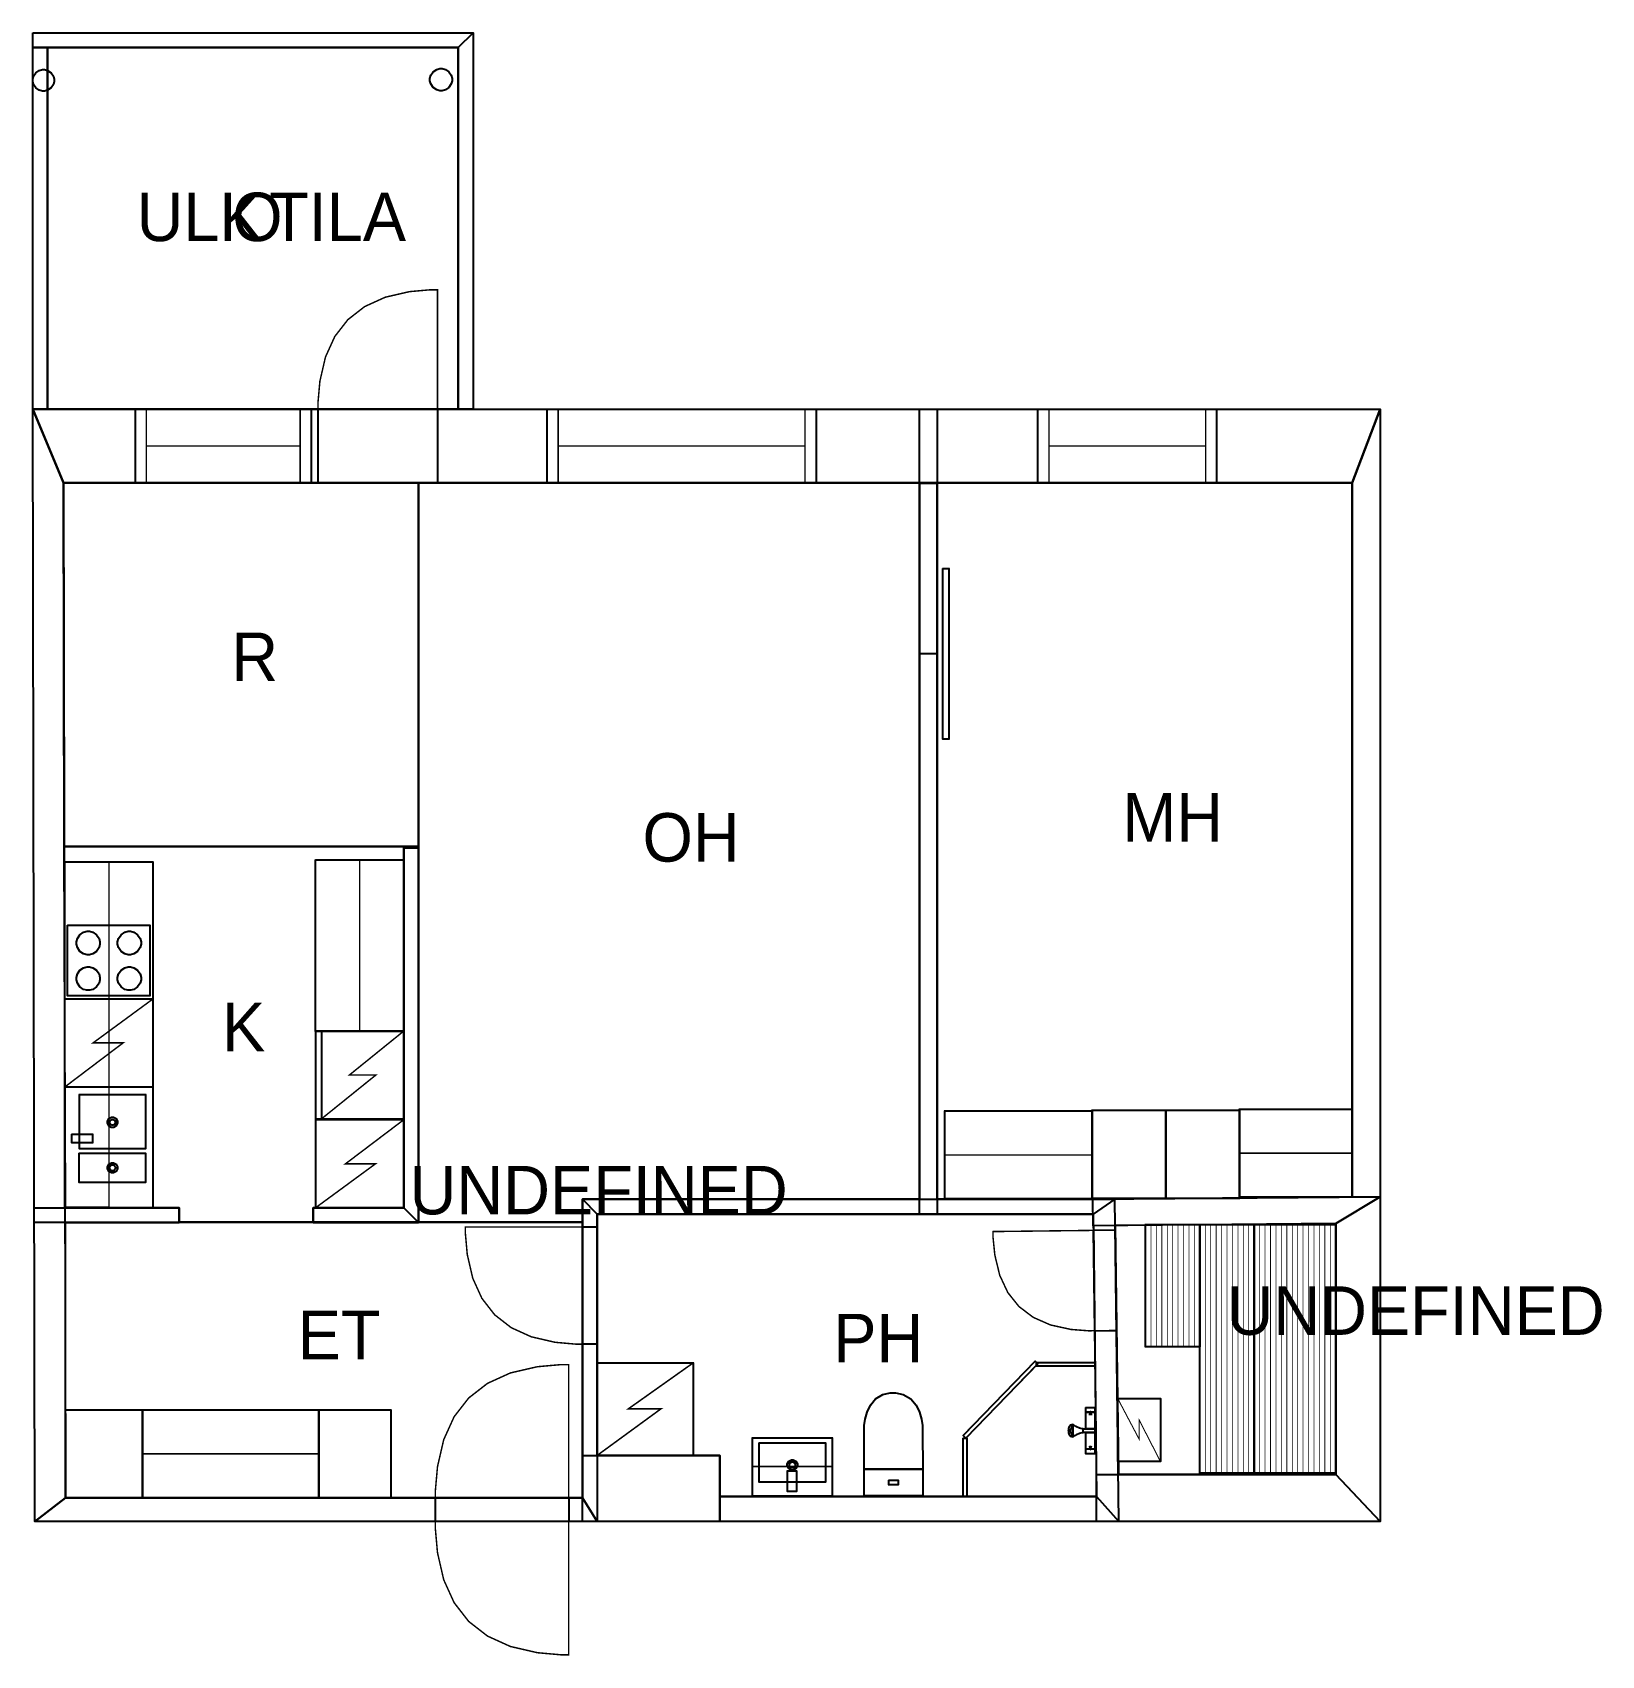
# Model space of a CAD drawing. Extents: x 1 to 12.1, y 0 to 11.5.
import ezdxf

# ---------------------------------------------------------------- set-up
doc = ezdxf.new("R2010")
doc.units = 0
doc.layers.get('0').update_dxf_attribs({"linetype": 'CONTINUOUS'})

msp = doc.modelspace()

# ---------------------------------------------------------------- linework, layer by layer
at = {"color": 0}
for points, const_width in [([(0.96853, 11.5106), (4.09104, 11.5106), (3.98687, 11.4064), (0.96853, 11.4064), (0.96853, 11.5106)], 0.00208), ([(4.09104, 11.5106), (4.09104, 8.84174), (3.98687, 8.84174), (3.98687, 11.4064), (4.09104, 11.5106)], 0.00208), ([(0.96853, 11.4064), (1.0727, 11.4064), (1.0727, 8.84174), (0.96853, 8.84174), (0.96853, 11.4064)], 0.00208), ([(1.0727, 11.4064), (3.98687, 11.4064), (3.98687, 8.84174), (1.0727, 8.84174), (1.0727, 11.4064)], 0.00208), ([(2.99186, 8.84174), (2.99186, 8.89144), (3.0051, 9.04036), (3.04482, 9.21251), (3.111, 9.35812), (3.20372, 9.47732), (3.32286, 9.56999), (3.46847, 9.63618), (3.64063, 9.67589), (3.78956, 9.68913), (3.83925, 9.68913), (3.83925, 8.84174), (2.99186, 8.84174)], 0.01042), ([(0.96853, 8.84174), (10.5227, 8.84174), (10.3248, 8.3209), (1.18831, 8.3209), (0.96853, 8.84174)], 0.00208), ([(0.98405, 0.95779), (0.96853, 8.84174), (1.18831, 8.3209), (1.20247, 1.12446), (0.98405, 0.95779)], 0.00208), ([(1.69667, 8.84174), (2.94362, 8.84174), (2.94362, 8.3209), (1.69667, 8.3209), (1.69667, 8.84174)], 0.01042), ([(1.69667, 8.84174), (2.94362, 8.84174), (2.94362, 8.3209), (1.69667, 8.3209), (1.69667, 8.84174)], 0.01042), ([(2.99186, 8.84174), (3.83936, 8.84174), (3.83936, 8.3209), (2.99186, 8.3209), (2.99186, 8.84174)], 0.01042), ([(2.99186, 8.84174), (3.83936, 8.84174), (3.83936, 8.3209), (2.99186, 8.3209), (2.99186, 8.84174)], 0.01042), ([(4.61686, 8.84174), (6.52387, 8.84174), (6.52387, 8.3209), (4.61686, 8.3209), (4.61686, 8.84174)], 0.01042), ([(4.61686, 8.84174), (6.52387, 8.84174), (6.52387, 8.3209), (4.61686, 8.3209), (4.61686, 8.84174)], 0.01042), ([(7.257, 8.84174), (7.382, 8.84174), (7.382, 3.13726), (7.257, 3.13726), (7.257, 8.84174)], 0.00208), ([(8.09739, 8.84174), (9.36404, 8.84174), (9.36404, 8.3209), (8.09739, 8.3209), (8.09739, 8.84174)], 0.01042), ([(8.09739, 8.84174), (9.36404, 8.84174), (9.36404, 8.3209), (8.09739, 8.3209), (8.09739, 8.84174)], 0.01042), ([(10.5227, 8.84174), (10.5227, 3.2564), (10.3248, 3.2564), (10.3248, 8.3209), (10.5227, 8.84174)], 0.00208), ([(7.257, 8.31754), (7.382, 8.31754), (7.382, 7.1084), (7.257, 7.1084), (7.257, 8.31754)], 0.01042), ([(7.42367, 7.713), (7.46533, 7.713), (7.46533, 6.50379), (7.42367, 6.50379), (7.42367, 7.713)], 0.01042), ([(1.19602, 5.63271), (1.19602, 3.18147), (1.82101, 3.18147), (1.82101, 5.63271), (1.19602, 5.63271)], 0.01042), ([(1.19699, 5.63271), (1.19699, 3.18707), (1.5095, 3.18707), (1.5095, 5.63271), (1.19699, 5.63271)], 0.01042), ([(2.97444, 5.64708), (2.97444, 4.43147), (3.59944, 4.43147), (3.59944, 5.64708), (2.97444, 5.64708)], 0.01042), ([(3.28694, 5.64708), (3.28694, 4.43147), (3.59944, 4.43147), (3.59944, 5.64708), (3.28694, 5.64708)], 0.01042), ([(3.70518, 3.07726), (3.70518, 5.73215), (3.60101, 5.73215), (3.60101, 3.18143), (3.70518, 3.07726)], 0.00208), ([(1.21658, 5.18371), (1.21658, 4.68338), (1.79992, 4.68338), (1.79992, 5.18371), (1.21658, 5.18371)], 0.01042), ([(1.36241, 5.14117), (1.3705, 5.14117), (1.39481, 5.13465), (1.42133, 5.11681), (1.43918, 5.09033), (1.44575, 5.06597), (1.44575, 5.05783), (1.44575, 5.04975), (1.43918, 5.02544), (1.42133, 4.99892), (1.39481, 4.98107), (1.3705, 4.9745), (1.36241, 4.9745), (1.35427, 4.9745), (1.32992, 4.98107), (1.30344, 4.99892), (1.28559, 5.02544), (1.27908, 5.04975), (1.27908, 5.05783), (1.27908, 5.06597), (1.28559, 5.09033), (1.30344, 5.11681), (1.32992, 5.13465), (1.35427, 5.14117), (1.36241, 5.14117)], 0.01042), ([(1.65408, 5.14117), (1.66217, 5.14117), (1.68647, 5.13465), (1.713, 5.11681), (1.73085, 5.09033), (1.73742, 5.06597), (1.73742, 5.05783), (1.73742, 5.04975), (1.73085, 5.02544), (1.713, 4.99892), (1.68647, 4.98107), (1.66217, 4.9745), (1.65408, 4.9745), (1.64594, 4.9745), (1.62158, 4.98107), (1.59511, 4.99892), (1.57726, 5.02544), (1.57075, 5.04975), (1.57075, 5.05783), (1.57075, 5.06597), (1.57726, 5.09033), (1.59511, 5.11681), (1.62158, 5.13465), (1.64594, 5.14117), (1.65408, 5.14117)], 0.01042), ([(1.36241, 4.88965), (1.3705, 4.88965), (1.39481, 4.88314), (1.42133, 4.86524), (1.43918, 4.83876), (1.44575, 4.81446), (1.44575, 4.80632), (1.44575, 4.79824), (1.43918, 4.77387), (1.42133, 4.7474), (1.39481, 4.72954), (1.3705, 4.72299), (1.36241, 4.72299), (1.35427, 4.72299), (1.32992, 4.72954), (1.30344, 4.7474), (1.28559, 4.77387), (1.27908, 4.79824), (1.27908, 4.80632), (1.27908, 4.81446), (1.28559, 4.83876), (1.30344, 4.86524), (1.32992, 4.88314), (1.35427, 4.88965), (1.36241, 4.88965)], 0.01042), ([(1.65408, 4.88965), (1.66217, 4.88965), (1.68647, 4.88314), (1.713, 4.86524), (1.73085, 4.83876), (1.73742, 4.81446), (1.73742, 4.80632), (1.73742, 4.79824), (1.73085, 4.77387), (1.713, 4.7474), (1.68647, 4.72954), (1.66217, 4.72299), (1.65408, 4.72299), (1.64594, 4.72299), (1.62158, 4.72954), (1.59511, 4.7474), (1.57726, 4.77387), (1.57075, 4.79824), (1.57075, 4.80632), (1.57075, 4.81446), (1.57726, 4.83876), (1.59511, 4.86524), (1.62158, 4.88314), (1.64594, 4.88965), (1.65408, 4.88965)], 0.01042), ([(1.19602, 4.66254), (1.19602, 4.03754), (1.82101, 4.03754), (1.82101, 4.66254), (1.19602, 4.66254)], 0.01042), ([(2.97607, 4.43517), (2.97607, 3.81017), (3.60107, 3.81017), (3.60107, 4.43517), (2.97607, 4.43517)], 0.01042), ([(2.97607, 4.43517), (2.97607, 3.81017), (3.01774, 3.81017), (3.01774, 4.43517), (2.97607, 4.43517)], 0.01042), ([(1.30018, 3.98546), (1.30018, 3.60004), (1.76893, 3.60004), (1.76893, 3.98546), (1.30018, 3.98546)], 0.01042), ([(1.53456, 3.824), (1.54096, 3.824), (1.56033, 3.81337), (1.57101, 3.794), (1.57101, 3.78754), (1.57101, 3.78114), (1.56033, 3.76178), (1.54096, 3.75108), (1.53456, 3.75108), (1.5281, 3.75108), (1.50874, 3.76178), (1.4981, 3.78114), (1.4981, 3.78754), (1.4981, 3.794), (1.50874, 3.81337), (1.5281, 3.824), (1.53456, 3.824)], 0.00833), ([(1.53456, 3.80838), (1.53819, 3.80838), (1.54926, 3.80231), (1.55539, 3.79124), (1.55539, 3.78754), (1.55539, 3.7839), (1.54926, 3.77285), (1.53819, 3.76671), (1.53456, 3.76671), (1.53088, 3.76671), (1.51981, 3.77285), (1.51372, 3.7839), (1.51372, 3.78754), (1.51372, 3.79124), (1.51981, 3.80231), (1.53088, 3.80838), (1.53456, 3.80838)], 0.00833), ([(2.97607, 3.80647), (2.97607, 3.18147), (3.60107, 3.18147), (3.60107, 3.80647), (2.97607, 3.80647)], 0.01042), ([(7.43718, 3.86871), (8.48182, 3.86871), (8.48182, 3.24371), (7.43718, 3.24371), (7.43718, 3.86871)], 0.01042), ([(8.48182, 3.87321), (9.00413, 3.87321), (9.00413, 3.24821), (8.48182, 3.24821), (8.48182, 3.87321)], 0.01042), ([(9.00418, 3.87321), (9.52647, 3.87321), (9.52647, 3.24821), (9.00418, 3.24821), (9.00418, 3.87321)], 0.01042), ([(9.52647, 3.88124), (10.3248, 3.88124), (10.3248, 3.25624), (9.52647, 3.25624), (9.52647, 3.88124)], 0.01042), ([(1.24702, 3.70421), (1.24702, 3.64171), (1.39285, 3.64171), (1.39285, 3.70421), (1.24702, 3.70421)], 0.01042), ([(1.2991, 3.56879), (1.2991, 3.36046), (1.76785, 3.36046), (1.76785, 3.56879), (1.2991, 3.56879)], 0.01042), ([(1.53456, 3.50108), (1.54096, 3.50108), (1.56033, 3.49046), (1.57101, 3.47108), (1.57101, 3.46463), (1.57101, 3.45822), (1.56033, 3.43886), (1.54096, 3.42817), (1.53456, 3.42817), (1.5281, 3.42817), (1.50874, 3.43886), (1.4981, 3.45822), (1.4981, 3.46463), (1.4981, 3.47108), (1.50874, 3.49046), (1.5281, 3.50108), (1.53456, 3.50108)], 0.00833), ([(1.53456, 3.48546), (1.53819, 3.48546), (1.54926, 3.47939), (1.55539, 3.46832), (1.55539, 3.46463), (1.55539, 3.46099), (1.54926, 3.44993), (1.53819, 3.44379), (1.53456, 3.44379), (1.53088, 3.44379), (1.51981, 3.44993), (1.51372, 3.46099), (1.51372, 3.46463), (1.51372, 3.46832), (1.51981, 3.47939), (1.53088, 3.48546), (1.53456, 3.48546)], 0.00833), ([(4.86811, 3.24143), (8.64333, 3.24143), (8.48833, 3.13726), (4.97228, 3.13726), (4.86811, 3.24143)], 0.00208), ([(4.86811, 1.12446), (4.86811, 3.24143), (4.97228, 3.13726), (4.97228, 0.95779), (4.86811, 1.12446)], 0.00208), ([(8.48708, 3.24143), (10.5227, 3.25911), (10.2102, 3.0689), (8.48876, 3.05393), (8.48708, 3.24143)], 0.00208), ([(8.48833, 3.13726), (8.51187, 1.13487), (8.67019, 0.95779), (8.64333, 3.24143), (8.48833, 3.13726)], 0.00208), ([(10.5227, 3.25911), (10.5227, 0.95779), (10.2102, 1.29112), (10.2102, 3.0689), (10.5227, 3.25911)], 0.00208), ([(0.97987, 3.18143), (2.00825, 3.18143), (2.00825, 3.07726), (0.97987, 3.07726), (0.97987, 3.18143)], 0.00208), ([(2.95811, 3.07726), (3.70518, 3.07726), (3.60101, 3.18143), (2.95811, 3.18143), (2.95811, 3.07726)], 0.00208), ([(4.86811, 2.21485), (4.81939, 2.21485), (4.67333, 2.22786), (4.50456, 2.26682), (4.36176, 2.33171), (4.2449, 2.42264), (4.15397, 2.5395), (4.08908, 2.68229), (4.05013, 2.85107), (4.03717, 2.99713), (4.03717, 3.04579), (4.86811, 3.04579), (4.86811, 2.21485)], 0.01042), ([(4.86811, 3.04579), (4.97228, 3.04579), (4.97228, 2.21485), (4.86811, 2.21485), (4.86811, 3.04579)], 0.01042), ([(4.86811, 3.04579), (4.97228, 3.04579), (4.97228, 2.21485), (4.86811, 2.21485), (4.86811, 3.04579)], 0.01042), ([(8.49804, 2.30985), (8.45632, 2.3094), (8.33117, 2.31901), (8.18625, 2.35069), (8.06332, 2.40483), (7.96235, 2.48144), (7.88336, 2.58057), (7.82633, 2.70221), (7.79129, 2.84631), (7.77869, 2.97119), (7.77821, 3.01286), (8.48958, 3.02121), (8.49804, 2.30985)], 0.01042), ([(8.48969, 3.02121), (8.49804, 2.30985), (8.65429, 2.31164), (8.64594, 3.02311), (8.48969, 3.02121)], 0.01042), ([(8.48969, 3.02121), (8.49804, 2.30985), (8.65429, 2.31164), (8.64594, 3.02311), (8.48969, 3.02121)], 0.01042), ([(8.85969, 3.06304), (8.85969, 2.19607), (9.24511, 2.19607), (9.24511, 3.06304), (8.85969, 3.06304)], 0.01042), ([(9.24511, 3.06304), (9.24511, 1.3004), (9.63053, 1.3004), (9.63053, 3.06304), (9.24511, 3.06304)], 0.01042), ([(9.63053, 3.06304), (9.63053, 1.3004), (10.2086, 1.3004), (10.2086, 3.06304), (9.63053, 3.06304)], 0.01042), ([(3.82438, 1.12446), (3.82438, 1.17985), (3.83914, 1.34603), (3.8834, 1.53797), (3.95725, 1.70047), (4.06065, 1.83339), (4.19358, 1.93674), (4.35601, 2.01064), (4.54801, 2.0549), (4.71419, 2.06967), (4.76958, 2.06967), (4.76958, 1.12446), (3.82438, 1.12446)], 0.01042), ([(4.97233, 2.08251), (4.97233, 1.42654), (5.65164, 1.42654), (5.65164, 2.08251), (4.97233, 2.08251)], 0.01093), ([(7.58637, 1.54867), (7.5676, 1.56679), (8.07656, 2.09375), (8.09526, 2.07568), (7.58637, 1.54867)], 0.01042), ([(7.58637, 1.54867), (7.5676, 1.56679), (8.07656, 2.09375), (8.09526, 2.07568), (7.58637, 1.54867)], 0.01042), ([(8.08703, 2.08393), (8.08703, 2.05789), (8.50087, 2.05789), (8.50087, 2.08393), (8.08703, 2.08393)], 0.01042), ([(8.08703, 2.08393), (8.08703, 2.05789), (8.50087, 2.05789), (8.50087, 2.08393), (8.08703, 2.08393)], 0.01042), ([(6.86393, 1.59565), (6.86393, 1.59565), (6.86382, 1.60742), (6.86546, 1.6384), (6.87158, 1.68224), (6.88504, 1.73247), (6.90858, 1.78271), (6.94504, 1.82656), (6.99724, 1.85753), (7.05029, 1.86925), (7.06799, 1.86925), (7.08626, 1.86925), (7.14111, 1.85753), (7.19515, 1.82656), (7.23296, 1.78271), (7.25743, 1.73247), (7.27143, 1.68224), (7.27783, 1.6384), (7.27957, 1.60742), (7.27951, 1.59565), (7.27951, 1.59565), (7.28054, 1.32737), (6.86393, 1.32737), (6.86393, 1.59565)], 0.01042), ([(1.20182, 1.74946), (1.74821, 1.74946), (1.74821, 1.12446), (1.20182, 1.12446), (1.20182, 1.74946)], 0.01042), ([(1.74821, 1.74946), (2.99821, 1.74946), (2.99821, 1.12446), (1.74821, 1.12446), (1.74821, 1.74946)], 0.01042), ([(2.99821, 1.74946), (3.50749, 1.74946), (3.50749, 1.12446), (2.99821, 1.12446), (2.99821, 1.74946)], 0.01042), ([(8.43761, 1.76546), (8.43761, 1.73215), (8.50114, 1.73215), (8.50114, 1.76546), (8.43761, 1.76546)], 0.01042), ([(8.43761, 1.73215), (8.43761, 1.6155), (8.50114, 1.6155), (8.50114, 1.73215), (8.43761, 1.73215)], 0.01042), ([(8.46886, 1.73215), (8.47006, 1.72894), (8.4739, 1.71929), (8.4751, 1.71653), (8.4751, 1.71653), (8.47364, 1.71653), (8.46935, 1.71653), (8.46506, 1.71653), (8.46365, 1.71653), (8.46365, 1.71653), (8.46431, 1.71892), (8.46767, 1.72889), (8.46886, 1.73215)], 0.01042), ([(8.66254, 1.82964), (8.66254, 1.38287), (8.96565, 1.38287), (8.96565, 1.82964), (8.66254, 1.82964)], 0.00745), ([(8.50114, 1.6155), (8.50114, 1.58735), (8.41781, 1.58735), (8.41781, 1.5944), (8.41781, 1.61025), (8.41781, 1.6155), (8.43864, 1.6155), (8.48551, 1.6155), (8.50114, 1.6155)], 0.01042), ([(6.0721, 1.55083), (6.63878, 1.55083), (6.63878, 1.13618), (6.0721, 1.13618), (6.0721, 1.55083)], 0.01042), ([(6.11942, 1.51426), (6.59158, 1.51426), (6.59158, 1.2372), (6.11942, 1.2372), (6.11942, 1.51426)], 0.01042), ([(7.5676, 1.54867), (7.59364, 1.54867), (7.59364, 1.13487), (7.5676, 1.13487), (7.5676, 1.54867)], 0.01042), ([(7.5676, 1.54867), (7.59364, 1.54867), (7.59364, 1.13487), (7.5676, 1.13487), (7.5676, 1.54867)], 0.01042), ([(8.43761, 1.58735), (8.43761, 1.47071), (8.50114, 1.47071), (8.50114, 1.58735), (8.43761, 1.58735)], 0.01042), ([(4.86811, 1.42654), (5.84169, 1.42654), (5.84169, 0.95779), (4.86811, 0.95779), (4.86811, 1.42654)], 0.00208), ([(6.31901, 1.35872), (6.31901, 1.36518), (6.32964, 1.38455), (6.34901, 1.39518), (6.35547, 1.39518), (6.36187, 1.39518), (6.38124, 1.38455), (6.39193, 1.36518), (6.39193, 1.35872), (6.39193, 1.35232), (6.38124, 1.33295), (6.36187, 1.32227), (6.35547, 1.32227), (6.34901, 1.32227), (6.32964, 1.33295), (6.31901, 1.35232), (6.31901, 1.35872)], 0.00833), ([(6.33464, 1.35872), (6.33464, 1.36241), (6.34071, 1.37348), (6.35178, 1.37956), (6.35547, 1.37956), (6.3591, 1.37956), (6.37017, 1.37348), (6.37631, 1.36241), (6.37631, 1.35872), (6.37631, 1.35509), (6.37017, 1.34402), (6.3591, 1.33789), (6.35547, 1.33789), (6.35178, 1.33789), (6.34071, 1.34402), (6.33464, 1.35509), (6.33464, 1.35872)], 0.00833), ([(8.43761, 1.47174), (8.43761, 1.43631), (8.50114, 1.43631), (8.50114, 1.47174), (8.43761, 1.47174)], 0.01042), ([(8.46886, 1.47174), (8.47006, 1.47499), (8.4739, 1.48465), (8.4751, 1.48736), (8.4751, 1.48736), (8.47364, 1.48736), (8.46935, 1.48736), (8.46506, 1.48736), (8.46365, 1.48736), (8.46365, 1.48736), (8.46431, 1.48503), (8.46767, 1.47504), (8.46886, 1.47174)], 0.01042), ([(6.0721, 1.34701), (6.63878, 1.34701), (6.63878, 1.1365), (6.0721, 1.1365), (6.0721, 1.34701)], 0.01042), ([(6.32129, 1.31657), (6.38379, 1.31657), (6.38379, 1.17074), (6.32129, 1.17074), (6.32129, 1.31657)], 0.01042), ([(6.86393, 1.32737), (7.28049, 1.32737), (7.28049, 1.14008), (6.86393, 1.14008), (6.86393, 1.32737)], 0.01042), ([(10.5227, 0.95779), (8.51187, 0.95779), (8.51187, 1.29112), (10.2102, 1.29112), (10.5227, 0.95779)], 0.00208), ([(7.03911, 1.24951), (7.10536, 1.24951), (7.10536, 1.21794), (7.03911, 1.21794), (7.03911, 1.24951)], 0.01042), ([(4.97228, 0.95779), (0.98405, 0.95779), (1.20247, 1.12446), (4.86811, 1.12446), (4.97228, 0.95779)], 0.00208), ([(3.82438, 1.12446), (4.76958, 1.12446), (4.76958, 0.95779), (3.82438, 0.95779), (3.82438, 1.12446)], 0.01042), ([(3.82438, 1.12446), (4.76958, 1.12446), (4.76958, 0.95779), (3.82438, 0.95779), (3.82438, 1.12446)], 0.01042), ([(8.67019, 0.95779), (5.84169, 0.95779), (5.84169, 1.13487), (8.51187, 1.13487), (8.67019, 0.95779)], 0.00208), ([(3.82438, 0.95779), (3.82438, 0.90245), (3.83914, 0.73627), (3.8834, 0.54427), (3.95725, 0.38184), (4.06065, 0.24891), (4.19358, 0.14551), (4.35601, 0.07167), (4.54801, 0.0274), (4.71419, 0.01259), (4.76958, 0.01259), (4.76958, 0.95779), (3.82438, 0.95779)], 0.01042)]:
    msp.add_lwpolyline(points, close=True, dxfattribs=dict(at, const_width=const_width))
at = {"color": 7}
for points in [[(0.96853, 11.5106), (4.09104, 11.5106), (3.98687, 11.4064), (0.96853, 11.4064), (0.96853, 11.5106)], [(4.09104, 11.5106), (4.09104, 8.84174), (3.98687, 8.84174), (3.98687, 11.4064), (4.09104, 11.5106)], [(1.0727, 11.4064), (3.98687, 11.4064), (3.98687, 8.84174), (1.0727, 8.84174), (1.0727, 11.4064)], [(1.69667, 8.84174), (2.94362, 8.84174), (2.94362, 8.3209), (1.69667, 8.3209), (1.69667, 8.84174)], [(1.69667, 8.84174), (2.94362, 8.84174), (2.94362, 8.3209), (1.69667, 8.3209), (1.69667, 8.84174)], [(2.99186, 8.84174), (3.83936, 8.84174), (3.83936, 8.3209), (2.99186, 8.3209), (2.99186, 8.84174)], [(2.99186, 8.84174), (3.83936, 8.84174), (3.83936, 8.3209), (2.99186, 8.3209), (2.99186, 8.84174)], [(4.61686, 8.84174), (6.52387, 8.84174), (6.52387, 8.3209), (4.61686, 8.3209), (4.61686, 8.84174)], [(4.61686, 8.84174), (6.52387, 8.84174), (6.52387, 8.3209), (4.61686, 8.3209), (4.61686, 8.84174)], [(8.09739, 8.84174), (9.36404, 8.84174), (9.36404, 8.3209), (8.09739, 8.3209), (8.09739, 8.84174)], [(8.09739, 8.84174), (9.36404, 8.84174), (9.36404, 8.3209), (8.09739, 8.3209), (8.09739, 8.84174)], [(3.70518, 5.74328), (1.19206, 5.74328), (1.18831, 8.3209), (3.70518, 8.3209), (3.70518, 5.74328)], [(7.257, 3.24143), (4.86811, 3.24143), (4.86811, 3.08008), (3.70518, 3.08008), (3.70518, 8.3209), (7.257, 8.3209), (7.257, 3.24143)], [(7.257, 8.31754), (7.382, 8.31754), (7.382, 7.1084), (7.257, 7.1084), (7.257, 8.31754)], [(7.257, 8.31754), (7.382, 8.31754), (7.382, 7.1084), (7.257, 7.1084), (7.257, 8.31754)], [(10.3248, 3.25694), (8.48708, 3.24143), (7.382, 3.24143), (7.382, 8.3209), (10.3248, 8.3209), (10.3248, 3.25694)], [(7.42367, 7.713), (7.46533, 7.713), (7.46533, 6.50379), (7.42367, 6.50379), (7.42367, 7.713)], [(3.70518, 3.08008), (2.00825, 3.08008), (2.00825, 3.18143), (1.20247, 3.18143), (1.19206, 5.74328), (3.70518, 5.74328), (3.70518, 3.08008)], [(3.70518, 5.73215), (3.70518, 3.07726), (2.95811, 3.07726), (2.95811, 3.18143), (3.60101, 3.18143), (3.60101, 5.73215), (3.70518, 5.73215)], [(2.97444, 5.64708), (3.59944, 5.64708), (3.59944, 4.43147), (2.97444, 4.43147), (2.97444, 5.64708)], [(1.19602, 5.63271), (1.82101, 5.63271), (1.82101, 3.18147), (1.19602, 3.18147), (1.19602, 5.63271)], [(1.21658, 5.18371), (1.79992, 5.18371), (1.79992, 4.68338), (1.21658, 4.68338), (1.21658, 5.18371)], [(1.36241, 5.14117), (1.3705, 5.14117), (1.39481, 5.13465), (1.42133, 5.11681), (1.43918, 5.09033), (1.44575, 5.06597), (1.44575, 5.05783), (1.44575, 5.04975), (1.43918, 5.02544), (1.42133, 4.99892), (1.39481, 4.98107), (1.3705, 4.9745), (1.36241, 4.9745), (1.35427, 4.9745), (1.32992, 4.98107), (1.30344, 4.99892), (1.28559, 5.02544), (1.27908, 5.04975), (1.27908, 5.05783), (1.27908, 5.06597), (1.28559, 5.09033), (1.30344, 5.11681), (1.32992, 5.13465), (1.35427, 5.14117), (1.36241, 5.14117)], [(1.65408, 5.14117), (1.66217, 5.14117), (1.68647, 5.13465), (1.713, 5.11681), (1.73085, 5.09033), (1.73742, 5.06597), (1.73742, 5.05783), (1.73742, 5.04975), (1.73085, 5.02544), (1.713, 4.99892), (1.68647, 4.98107), (1.66217, 4.9745), (1.65408, 4.9745), (1.64594, 4.9745), (1.62158, 4.98107), (1.59511, 4.99892), (1.57726, 5.02544), (1.57075, 5.04975), (1.57075, 5.05783), (1.57075, 5.06597), (1.57726, 5.09033), (1.59511, 5.11681), (1.62158, 5.13465), (1.64594, 5.14117), (1.65408, 5.14117)], [(1.36241, 4.88965), (1.3705, 4.88965), (1.39481, 4.88314), (1.42133, 4.86524), (1.43918, 4.83876), (1.44575, 4.81446), (1.44575, 4.80632), (1.44575, 4.79824), (1.43918, 4.77387), (1.42133, 4.7474), (1.39481, 4.72954), (1.3705, 4.72299), (1.36241, 4.72299), (1.35427, 4.72299), (1.32992, 4.72954), (1.30344, 4.7474), (1.28559, 4.77387), (1.27908, 4.79824), (1.27908, 4.80632), (1.27908, 4.81446), (1.28559, 4.83876), (1.30344, 4.86524), (1.32992, 4.88314), (1.35427, 4.88965), (1.36241, 4.88965)], [(1.65408, 4.88965), (1.66217, 4.88965), (1.68647, 4.88314), (1.713, 4.86524), (1.73085, 4.83876), (1.73742, 4.81446), (1.73742, 4.80632), (1.73742, 4.79824), (1.73085, 4.77387), (1.713, 4.7474), (1.68647, 4.72954), (1.66217, 4.72299), (1.65408, 4.72299), (1.64594, 4.72299), (1.62158, 4.72954), (1.59511, 4.7474), (1.57726, 4.77387), (1.57075, 4.79824), (1.57075, 4.80632), (1.57075, 4.81446), (1.57726, 4.83876), (1.59511, 4.86524), (1.62158, 4.88314), (1.64594, 4.88965), (1.65408, 4.88965)], [(1.19602, 4.66254), (1.82101, 4.66254), (1.82101, 4.03754), (1.19602, 4.03754), (1.19602, 4.66254)], [(2.97607, 4.43517), (3.60107, 4.43517), (3.60107, 3.81017), (2.97607, 3.81017), (2.97607, 4.43517)], [(2.97607, 4.43517), (3.01774, 4.43517), (3.01774, 3.81017), (2.97607, 3.81017), (2.97607, 4.43517)], [(1.30018, 3.98546), (1.76893, 3.98546), (1.76893, 3.60004), (1.30018, 3.60004), (1.30018, 3.98546)], [(1.53456, 3.824), (1.54096, 3.824), (1.56033, 3.81337), (1.57101, 3.794), (1.57101, 3.78754), (1.57101, 3.78114), (1.56033, 3.76178), (1.54096, 3.75108), (1.53456, 3.75108), (1.5281, 3.75108), (1.50874, 3.76178), (1.4981, 3.78114), (1.4981, 3.78754), (1.4981, 3.794), (1.50874, 3.81337), (1.5281, 3.824), (1.53456, 3.824)], [(1.53456, 3.80838), (1.53819, 3.80838), (1.54926, 3.80231), (1.55539, 3.79124), (1.55539, 3.78754), (1.55539, 3.7839), (1.54926, 3.77285), (1.53819, 3.76671), (1.53456, 3.76671), (1.53088, 3.76671), (1.51981, 3.77285), (1.51372, 3.7839), (1.51372, 3.78754), (1.51372, 3.79124), (1.51981, 3.80231), (1.53088, 3.80838), (1.53456, 3.80838)], [(2.97607, 3.80647), (3.60107, 3.80647), (3.60107, 3.18147), (2.97607, 3.18147), (2.97607, 3.80647)], [(7.43718, 3.86871), (8.48182, 3.86871), (8.48182, 3.24371), (7.43718, 3.24371), (7.43718, 3.86871)], [(8.48182, 3.87321), (9.00413, 3.87321), (9.00413, 3.24821), (8.48182, 3.24821), (8.48182, 3.87321)], [(9.00418, 3.87321), (9.52647, 3.87321), (9.52647, 3.24821), (9.00418, 3.24821), (9.00418, 3.87321)], [(9.52647, 3.88124), (10.3248, 3.88124), (10.3248, 3.25624), (9.52647, 3.25624), (9.52647, 3.88124)], [(1.24702, 3.70421), (1.39285, 3.70421), (1.39285, 3.64171), (1.24702, 3.64171), (1.24702, 3.70421)], [(1.2991, 3.56879), (1.76785, 3.56879), (1.76785, 3.36046), (1.2991, 3.36046), (1.2991, 3.56879)], [(1.53456, 3.50108), (1.54096, 3.50108), (1.56033, 3.49046), (1.57101, 3.47108), (1.57101, 3.46463), (1.57101, 3.45822), (1.56033, 3.43886), (1.54096, 3.42817), (1.53456, 3.42817), (1.5281, 3.42817), (1.50874, 3.43886), (1.4981, 3.45822), (1.4981, 3.46463), (1.4981, 3.47108), (1.50874, 3.49046), (1.5281, 3.50108), (1.53456, 3.50108)], [(1.53456, 3.48546), (1.53819, 3.48546), (1.54926, 3.47939), (1.55539, 3.46832), (1.55539, 3.46463), (1.55539, 3.46099), (1.54926, 3.44993), (1.53819, 3.44379), (1.53456, 3.44379), (1.53088, 3.44379), (1.51981, 3.44993), (1.51372, 3.46099), (1.51372, 3.46463), (1.51372, 3.46832), (1.51981, 3.47939), (1.53088, 3.48546), (1.53456, 3.48546)], [(8.48958, 3.05903), (8.49104, 3.05903), (8.51187, 1.13487), (5.84169, 1.13487), (5.84169, 1.42654), (4.97228, 1.42654), (4.97228, 3.13726), (8.48958, 3.13726), (8.48958, 3.05903)], [(4.86811, 1.12446), (1.20247, 1.12446), (1.20247, 3.07726), (2.00825, 3.07726), (2.00825, 3.08008), (4.86811, 3.08008), (4.86811, 1.12446)], [(4.86811, 3.04579), (4.97228, 3.04579), (4.97228, 2.21485), (4.86811, 2.21485), (4.86811, 3.04579)], [(4.86811, 3.04579), (4.97228, 3.04579), (4.97228, 2.21485), (4.86811, 2.21485), (4.86811, 3.04579)], [(8.48969, 3.02121), (8.49804, 2.30985), (8.65429, 2.31164), (8.64594, 3.02311), (8.48969, 3.02121)], [(8.48969, 3.02121), (8.49804, 2.30985), (8.65429, 2.31164), (8.64594, 3.02311), (8.48969, 3.02121)], [(10.2102, 1.29112), (8.67019, 1.29112), (8.64583, 3.05903), (10.2102, 3.0689), (10.2102, 1.29112)], [(8.85969, 3.06304), (9.24511, 3.06304), (9.24511, 2.19607), (8.85969, 2.19607), (8.85969, 3.06304)], [(9.24511, 3.06304), (9.63053, 3.06304), (9.63053, 1.3004), (9.24511, 1.3004), (9.24511, 3.06304)], [(9.63053, 3.06304), (10.2086, 3.06304), (10.2086, 1.3004), (9.63053, 1.3004), (9.63053, 3.06304)], [(4.97233, 2.08251), (5.65164, 2.08251), (5.65164, 1.42654), (4.97233, 1.42654), (4.97233, 2.08251)], [(7.58637, 1.54867), (7.5676, 1.56679), (8.07656, 2.09375), (8.09526, 2.07568), (7.58637, 1.54867)], [(7.58637, 1.54867), (7.5676, 1.56679), (8.07656, 2.09375), (8.09526, 2.07568), (7.58637, 1.54867)], [(8.08703, 2.08393), (8.50087, 2.08393), (8.50087, 2.05789), (8.08703, 2.05789), (8.08703, 2.08393)], [(8.08703, 2.08393), (8.50087, 2.08393), (8.50087, 2.05789), (8.08703, 2.05789), (8.08703, 2.08393)], [(6.86393, 1.59565), (6.86393, 1.59565), (6.86382, 1.60742), (6.86546, 1.6384), (6.87158, 1.68224), (6.88504, 1.73247), (6.90858, 1.78271), (6.94504, 1.82656), (6.99724, 1.85753), (7.05029, 1.86925), (7.06799, 1.86925), (7.08626, 1.86925), (7.14111, 1.85753), (7.19515, 1.82656), (7.23296, 1.78271), (7.25743, 1.73247), (7.27143, 1.68224), (7.27783, 1.6384), (7.27957, 1.60742), (7.27951, 1.59565), (7.27951, 1.59565), (7.28054, 1.32737), (6.86393, 1.32737), (6.86393, 1.59565)], [(1.20182, 1.74946), (1.74821, 1.74946), (1.74821, 1.12446), (1.20182, 1.12446), (1.20182, 1.74946)], [(1.74821, 1.74946), (2.99821, 1.74946), (2.99821, 1.12446), (1.74821, 1.12446), (1.74821, 1.74946)], [(2.99821, 1.74946), (3.50749, 1.74946), (3.50749, 1.12446), (2.99821, 1.12446), (2.99821, 1.74946)], [(8.43761, 1.76546), (8.50114, 1.76546), (8.50114, 1.73215), (8.43761, 1.73215), (8.43761, 1.76546)], [(8.43761, 1.73215), (8.50114, 1.73215), (8.50114, 1.6155), (8.43761, 1.6155), (8.43761, 1.73215)], [(8.46886, 1.73215), (8.47006, 1.72894), (8.4739, 1.71929), (8.4751, 1.71653), (8.4751, 1.71653), (8.47364, 1.71653), (8.46935, 1.71653), (8.46506, 1.71653), (8.46365, 1.71653), (8.46365, 1.71653), (8.46431, 1.71892), (8.46767, 1.72889), (8.46886, 1.73215)], [(8.66254, 1.82964), (8.96565, 1.82964), (8.96565, 1.38287), (8.66254, 1.38287), (8.66254, 1.82964)], [(8.41781, 1.6155), (8.41146, 1.6155), (8.39253, 1.61914), (8.37011, 1.62907), (8.36572, 1.63217), (8.36415, 1.63325), (8.34956, 1.64339), (8.34799, 1.64361), (8.34511, 1.64415), (8.32856, 1.63997), (8.31569, 1.62332), (8.31467, 1.61757), (8.3144, 1.61626), (8.31364, 1.60476), (8.31364, 1.60092), (8.31364, 1.60194), (8.31364, 1.59782), (8.3144, 1.58658), (8.31467, 1.58529), (8.31569, 1.57958), (8.32856, 1.56288), (8.34511, 1.55875), (8.34799, 1.55925), (8.34956, 1.55951), (8.36415, 1.56967), (8.36572, 1.57069), (8.37011, 1.57383), (8.39253, 1.58371), (8.41146, 1.58735), (8.41781, 1.58735)], [(8.34694, 1.64361), (8.3464, 1.64339), (8.33626, 1.63151), (8.32715, 1.60781), (8.32715, 1.59988), (8.32742, 1.59364), (8.33664, 1.57096), (8.3464, 1.55979), (8.34694, 1.55925)], [(8.50114, 1.6155), (8.50114, 1.58735), (8.41781, 1.58735), (8.41781, 1.5944), (8.41781, 1.61025), (8.41781, 1.6155), (8.43864, 1.6155), (8.48551, 1.6155), (8.50114, 1.6155)], [(6.0721, 1.55083), (6.63878, 1.55083), (6.63878, 1.13618), (6.0721, 1.13618), (6.0721, 1.55083)], [(6.11942, 1.51426), (6.59158, 1.51426), (6.59158, 1.2372), (6.11942, 1.2372), (6.11942, 1.51426)], [(7.5676, 1.54867), (7.59364, 1.54867), (7.59364, 1.13487), (7.5676, 1.13487), (7.5676, 1.54867)], [(7.5676, 1.54867), (7.59364, 1.54867), (7.59364, 1.13487), (7.5676, 1.13487), (7.5676, 1.54867)], [(8.43761, 1.58735), (8.50114, 1.58735), (8.50114, 1.47071), (8.43761, 1.47071), (8.43761, 1.58735)], [(6.31901, 1.35872), (6.31901, 1.36518), (6.32964, 1.38455), (6.34901, 1.39518), (6.35547, 1.39518), (6.36187, 1.39518), (6.38124, 1.38455), (6.39193, 1.36518), (6.39193, 1.35872), (6.39193, 1.35232), (6.38124, 1.33295), (6.36187, 1.32227), (6.35547, 1.32227), (6.34901, 1.32227), (6.32964, 1.33295), (6.31901, 1.35232), (6.31901, 1.35872)], [(8.43761, 1.47174), (8.50114, 1.47174), (8.50114, 1.43631), (8.43761, 1.43631), (8.43761, 1.47174)], [(8.46886, 1.47174), (8.47006, 1.47499), (8.4739, 1.48465), (8.4751, 1.48736), (8.4751, 1.48736), (8.47364, 1.48736), (8.46935, 1.48736), (8.46506, 1.48736), (8.46365, 1.48736), (8.46365, 1.48736), (8.46431, 1.48503), (8.46767, 1.47504), (8.46886, 1.47174)], [(6.32129, 1.31657), (6.38379, 1.31657), (6.38379, 1.17074), (6.32129, 1.17074), (6.32129, 1.31657)], [(6.33464, 1.35872), (6.33464, 1.36241), (6.34071, 1.37348), (6.35178, 1.37956), (6.35547, 1.37956), (6.3591, 1.37956), (6.37017, 1.37348), (6.37631, 1.36241), (6.37631, 1.35872), (6.37631, 1.35509), (6.37017, 1.34402), (6.3591, 1.33789), (6.35547, 1.33789), (6.35178, 1.33789), (6.34071, 1.34402), (6.33464, 1.35509), (6.33464, 1.35872)], [(6.86393, 1.32737), (7.28049, 1.32737), (7.28049, 1.14008), (6.86393, 1.14008), (6.86393, 1.32737)], [(7.03911, 1.24951), (7.10536, 1.24951), (7.10536, 1.21794), (7.03911, 1.21794), (7.03911, 1.24951)], [(3.82438, 1.12446), (4.76958, 1.12446), (4.76958, 0.95779), (3.82438, 0.95779), (3.82438, 1.12446)], [(3.82438, 1.12446), (4.76958, 1.12446), (4.76958, 0.95779), (3.82438, 0.95779), (3.82438, 1.12446)]]:
    msp.add_lwpolyline(points, close=True, dxfattribs=at)
at = {"color": 0}
for points in [[(0.96853, 11.4064), (1.0727, 11.4064), (1.0727, 8.84174), (0.96853, 8.84174), (0.96853, 11.4064)], [(1.12126, 11.174), (1.12126, 11.1666), (1.11523, 11.1443), (1.09885, 11.12), (1.0746, 11.1036), (1.0523, 11.0976), (1.04487, 11.0976), (1.03743, 11.0976), (1.01514, 11.1036), (0.99089, 11.12), (0.9745, 11.1443), (0.96853, 11.1666), (0.96853, 11.174), (0.96853, 11.1814), (0.9745, 11.2037), (0.99089, 11.228), (1.01514, 11.2444), (1.03743, 11.2503), (1.04487, 11.2503), (1.0523, 11.2503), (1.0746, 11.2444), (1.09885, 11.228), (1.11523, 11.2037), (1.12126, 11.1814), (1.12126, 11.174)], [(3.94331, 11.1787), (3.94331, 11.1711), (3.93707, 11.1479), (3.92008, 11.1228), (3.89497, 11.1058), (3.87185, 11.0996), (3.86421, 11.0996), (3.8565, 11.0996), (3.83339, 11.1058), (3.80826, 11.1228), (3.79135, 11.1479), (3.78515, 11.1711), (3.78515, 11.1787), (3.78515, 11.1864), (3.79135, 11.2095), (3.80826, 11.2347), (3.83339, 11.2516), (3.8565, 11.2578), (3.86421, 11.2578), (3.87185, 11.2578), (3.89497, 11.2516), (3.92008, 11.2347), (3.93707, 11.2095), (3.94331, 11.1864), (3.94331, 11.1787)], [(0.96853, 8.84174), (10.5227, 8.84174), (10.3248, 8.3209), (1.18831, 8.3209), (0.96853, 8.84174)], [(0.98405, 0.95779), (0.96853, 8.84174), (1.18831, 8.3209), (1.20247, 1.12446), (0.98405, 0.95779)], [(7.257, 8.84174), (7.382, 8.84174), (7.382, 3.13726), (7.257, 3.13726), (7.257, 8.84174)], [(10.5227, 8.84174), (10.5227, 3.2564), (10.3248, 3.2564), (10.3248, 8.3209), (10.5227, 8.84174)], [(3.70518, 3.07726), (3.70518, 5.73215), (3.60101, 5.73215), (3.60101, 3.18143), (3.70518, 3.07726)], [(4.86811, 1.12446), (4.86811, 3.24143), (4.97228, 3.13726), (4.97228, 0.95779), (4.86811, 1.12446)], [(4.86811, 3.24143), (8.64333, 3.24143), (8.48833, 3.13726), (4.97228, 3.13726), (4.86811, 3.24143)], [(8.48708, 3.24143), (10.5227, 3.25911), (10.2102, 3.0689), (8.48876, 3.05393), (8.48708, 3.24143)], [(8.48833, 3.13726), (8.51187, 1.13487), (8.67019, 0.95779), (8.64333, 3.24143), (8.48833, 3.13726)], [(10.5227, 3.25911), (10.5227, 0.95779), (10.2102, 1.29112), (10.2102, 3.0689), (10.5227, 3.25911)], [(0.97987, 3.18143), (2.00825, 3.18143), (2.00825, 3.07726), (0.97987, 3.07726), (0.97987, 3.18143)], [(2.95811, 3.07726), (3.70518, 3.07726), (3.60101, 3.18143), (2.95811, 3.18143), (2.95811, 3.07726)], [(4.86811, 1.42654), (5.84169, 1.42654), (5.84169, 0.95779), (4.86811, 0.95779), (4.86811, 1.42654)], [(10.5227, 0.95779), (8.51187, 0.95779), (8.51187, 1.29112), (10.2102, 1.29112), (10.5227, 0.95779)], [(4.97228, 0.95779), (0.98405, 0.95779), (1.20247, 1.12446), (4.86811, 1.12446), (4.97228, 0.95779)], [(8.67019, 0.95779), (5.84169, 0.95779), (5.84169, 1.13487), (8.51187, 1.13487), (8.67019, 0.95779)]]:
    msp.add_lwpolyline(points, close=True, dxfattribs=at)
for points, const_width in [([(1.77474, 8.84174), (1.77474, 8.3209)], 0.01042), ([(2.8655, 8.84174), (2.8655, 8.3209)], 0.01042), ([(4.69504, 8.84174), (4.69504, 8.3209)], 0.01042), ([(6.44575, 8.84174), (6.44575, 8.3209)], 0.01042), ([(8.17557, 8.84174), (8.17557, 8.3209)], 0.01042), ([(9.28597, 8.84174), (9.28597, 8.3209)], 0.01042), ([(1.77474, 8.58132), (2.8655, 8.58132)], 0.01042), ([(4.69504, 8.58132), (6.44575, 8.58132)], 0.01042), ([(8.17557, 8.58132), (9.28597, 8.58132)], 0.01042), ([(1.19602, 4.03754), (1.61057, 4.35107), (1.39806, 4.35107), (1.82101, 4.66151)], 0.01042), ([(3.60107, 4.43517), (3.21463, 4.12267), (3.40213, 4.12267), (3.0146, 3.81017)], 0.01042), ([(3.60107, 3.80647), (3.18647, 3.49289), (3.39899, 3.49289), (2.97607, 3.18251)], 0.01042), ([(4.97233, 1.42654), (5.42296, 1.75564), (5.19194, 1.75564), (5.65164, 2.08143)], 0.01093), ([(8.96565, 1.38287), (8.81413, 1.6785), (8.81413, 1.54221), (8.66254, 1.82964)], 0.00745), ([(8.41781, 1.6155), (8.41146, 1.6155), (8.39253, 1.61914), (8.37011, 1.62907), (8.36572, 1.63217), (8.36415, 1.63325), (8.34956, 1.64339), (8.34799, 1.64361), (8.34511, 1.64415), (8.32856, 1.63997), (8.31569, 1.62332), (8.31467, 1.61757), (8.3144, 1.61626), (8.31364, 1.60476), (8.31364, 1.60092), (8.31364, 1.60194), (8.31364, 1.59782), (8.3144, 1.58658), (8.31467, 1.58529), (8.31569, 1.57958), (8.32856, 1.56288), (8.34511, 1.55875), (8.34799, 1.55925), (8.34956, 1.55951), (8.36415, 1.56967), (8.36572, 1.57069), (8.37011, 1.57383), (8.39253, 1.58371), (8.41146, 1.58735), (8.41781, 1.58735)], 0.01042), ([(8.34694, 1.64361), (8.3464, 1.64339), (8.33626, 1.63151), (8.32715, 1.60781), (8.32715, 1.59988), (8.32742, 1.59364), (8.33664, 1.57096), (8.3464, 1.55979), (8.34694, 1.55925)], 0.01042)]:
    msp.add_lwpolyline(points, dxfattribs=dict(at, const_width=const_width))
at = {"color": 7}
for points, const_width in [([(3.70518, 5.74328), (1.19206, 5.74328), (1.18831, 8.3209), (3.70518, 8.3209), (3.70518, 5.74328)], 0.00208), ([(7.257, 3.24143), (4.86811, 3.24143), (4.86811, 3.08008), (3.70518, 3.08008), (3.70518, 8.3209), (7.257, 8.3209), (7.257, 3.24143)], 0.00208), ([(7.257, 8.31754), (7.382, 8.31754), (7.382, 7.1084), (7.257, 7.1084), (7.257, 8.31754)], 0.01042), ([(10.3248, 3.25694), (8.48708, 3.24143), (7.382, 3.24143), (7.382, 8.3209), (10.3248, 8.3209), (10.3248, 3.25694)], 0.00208), ([(3.70518, 3.08008), (2.00825, 3.08008), (2.00825, 3.18143), (1.20247, 3.18143), (1.19206, 5.74328), (3.70518, 5.74328), (3.70518, 3.08008)], 0.00208), ([(3.70518, 5.73215), (3.70518, 3.07726), (2.95811, 3.07726), (2.95811, 3.18143), (3.60101, 3.18143), (3.60101, 5.73215), (3.70518, 5.73215)], 0.00208), ([(8.48958, 3.05903), (8.49104, 3.05903), (8.51187, 1.13487), (5.84169, 1.13487), (5.84169, 1.42654), (4.97228, 1.42654), (4.97228, 3.13726), (8.48958, 3.13726), (8.48958, 3.05903)], 0.00208), ([(4.86811, 1.12446), (1.20247, 1.12446), (1.20247, 3.07726), (2.00825, 3.07726), (2.00825, 3.08008), (4.86811, 3.08008), (4.86811, 1.12446)], 0.00208), ([(10.2102, 1.29112), (8.67019, 1.29112), (8.64583, 3.05903), (10.2102, 3.0689), (10.2102, 1.29112)], 0.00208)]:
    msp.add_lwpolyline(points, close=True, dxfattribs=dict(at, const_width=const_width))
at = {"color": 253}
for points, const_width in [([(10.3248, 3.56874), (9.52647, 3.56874)], 0.01042), ([(8.48182, 3.55621), (7.43718, 3.55621)], 0.01042), ([(8.89833, 3.06304), (8.89833, 2.19601)], 0.00521), ([(8.93685, 3.06304), (8.93685, 2.19601)], 0.00521), ([(8.97537, 3.06304), (8.97537, 2.19601)], 0.00521), ([(9.01394, 3.06304), (9.01394, 2.19601)], 0.00521), ([(9.05246, 3.06304), (9.05246, 2.19601)], 0.00521), ([(9.09099, 3.06304), (9.09099, 2.19601)], 0.00521), ([(9.12956, 3.06304), (9.12956, 2.19601)], 0.00521), ([(9.16808, 3.06304), (9.16808, 2.19601)], 0.00521), ([(9.2066, 3.06304), (9.2066, 2.19601)], 0.00521), ([(9.28369, 3.06304), (9.28369, 1.30046)], 0.00521), ([(9.32221, 3.06304), (9.32221, 1.30046)], 0.00521), ([(9.36074, 3.06304), (9.36074, 1.30046)], 0.00521), ([(9.39931, 3.06304), (9.39931, 1.30046)], 0.00521), ([(9.43782, 3.06304), (9.43782, 1.30046)], 0.00521), ([(9.47635, 3.06304), (9.47635, 1.30046)], 0.00521), ([(9.51492, 3.06304), (9.51492, 1.30046)], 0.00521), ([(9.55344, 3.06304), (9.55344, 1.30046)], 0.00521), ([(9.59196, 3.06304), (9.59196, 1.30046)], 0.00521), ([(9.66906, 3.06304), (9.66906, 1.30046)], 0.00521), ([(9.70757, 3.06304), (9.70757, 1.30046)], 0.00521), ([(9.74615, 3.06304), (9.74615, 1.30046)], 0.00521), ([(9.78467, 3.06304), (9.78467, 1.30046)], 0.00521), ([(9.82319, 3.06304), (9.82319, 1.30046)], 0.00521), ([(9.86176, 3.06304), (9.86176, 1.30046)], 0.00521), ([(9.90028, 3.06304), (9.90028, 1.30046)], 0.00521), ([(9.93881, 3.06304), (9.93881, 1.30046)], 0.00521), ([(9.97732, 3.06304), (9.97732, 1.30046)], 0.00521), ([(10.0159, 3.06304), (10.0159, 1.30046)], 0.00521), ([(10.0544, 3.06304), (10.0544, 1.30046)], 0.00521), ([(10.0929, 3.06304), (10.0929, 1.30046)], 0.00521), ([(10.1315, 3.06304), (10.1315, 1.30046)], 0.00521), ([(10.17, 3.06304), (10.17, 1.30046)], 0.00521), ([(2.99821, 1.43696), (1.74821, 1.43696)], 0.01042)]:
    msp.add_lwpolyline(points, dxfattribs=dict(at, const_width=const_width))

# ---------------------------------------------------------------- texts
at = {"color": 0}
for s, p in [('ULK', (1.70572, 10.0339)), ('O', (2.38332, 10.0339)), ('TILA', (2.64564, 10.0339)), ('R', (2.37739, 6.91525)), ('MH', (8.69514, 5.77708)), ('OH', (5.29286, 5.63532)), ('K', (2.31075, 4.29142)), ('UNDEFINED', (3.64103, 3.13462)), ('UNDEFINED', (9.43413, 2.28064)), ('ET', (2.84794, 2.10765)), ('PH', (6.64544, 2.08568))]:
    msp.add_text(s, height=0.34375, dxfattribs=at).set_placement(p)

doc.saveas('drawing.dxf')
